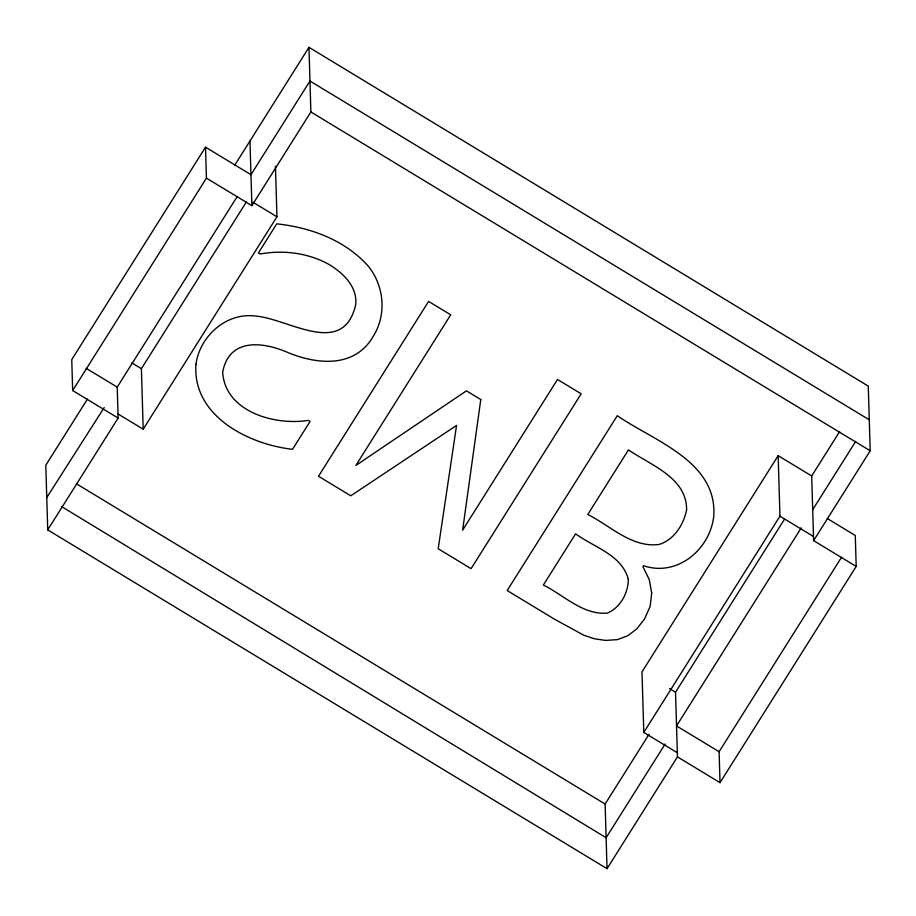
<?xml version="1.0" encoding="UTF-8"?>
<svg xmlns="http://www.w3.org/2000/svg" width="916" height="916" viewBox="0 0 916 916"><rect width="100%" height="100%" fill="white"/><g stroke="black" fill="none" stroke-linecap="round" stroke-linejoin="round"><path stroke-width="1.37" d="M869.284 419.814L309.963 81.02L250.973 174.704L205.516 147.167L71.757 359.587L72.673 390.537L118.13 418.074L47.724 529.883L607.033 868.677L677.451 756.868L675.527 692.221L784.314 519.464M72.673 390.537L206.432 178.128L205.516 147.167M87.444 399.101L45.8 465.225L47.724 529.883M234.771 165.143L308.967 47.323L868.276 386.117L870.2 450.775L813.614 540.635L856.197 566.42L720.022 782.665L677.451 756.868M118.13 418.074L117.214 387.125L237.29 196.425M118.004 413.94L143.194 429.203L141.396 368.679L246.278 202.127M206.432 178.128L251.889 205.653L310.879 111.97L308.967 47.323M143.194 429.203L276.953 216.783L275.453 166.117M813.614 540.635L811.691 475.976L778.153 455.664L641.99 671.897L643.788 732.422L677.325 752.746M643.788 732.422L779.951 516.189L778.153 455.664M607.033 868.677L605.121 804.03L649.032 734.3M811.691 475.976L839.606 431.642M665.176 743.952L606.117 837.728L61.418 506.468M801.282 527.799L676.523 725.919L719.106 751.715L720.022 782.665M812.698 509.685L855.704 441.386M719.106 751.715L841.575 557.214M46.762 497.56L104.195 407.528M310.879 111.97L870.2 450.775M827.297 518.525L855.269 535.471L856.197 566.42M779.951 516.189L813.488 536.501M252.965 202.253L276.953 216.783M131.801 362.862L141.396 368.679M669.539 688.592L675.527 692.221M86.104 368.289L117.214 387.125M76.394 483.762L605.121 804.03M249.965 141.007L251.889 205.653M195.955 364.282C192.234 415.864 248.419 444.375 292.513 449.309L310.043 421.486L308.245 420.398C274.949 425.7 225.256 412.028 222.645 372.251C229.275 337.134 263.694 341.748 288.929 352.969C318.127 364.751 354.961 367.82 373.098 336.561C386.85 314.944 384.296 285.895 368.278 266.167C345.183 240.187 310.661 227.408 276.735 223.859L258.404 252.976L260.075 253.984C283.582 249.77 308.532 252.885 329.474 264.713C343.534 273.518 357.355 286.445 355.729 304.604C343.191 358.969 287.773 317.966 254.43 315.94C225.725 312.734 199.734 336.504 195.955 364.282M628.262 579.118C628.468 592.755 620.269 607.766 607.377 613.09C583.011 615.254 563.867 595.137 543.36 585.038L575.603 533.833C593.786 547.23 621.815 554.81 628.262 579.118M651.7 593.076L650.131 606.472L644.429 619.17L636.826 628.811L627.918 635.681L617.556 639.608L605.613 640.421L594.324 638.761L583.71 635.189L554.42 619.147L507.189 590.534L617.281 415.692C653.394 440.791 717.686 461.195 713.736 516.452C709.866 549.554 677.187 577.126 643.547 565.745L642.952 566.683L649.261 579.588L651.7 593.076M480.785 399.525L462.637 530.135L557.5 379.487L581.179 393.823L471.076 568.664L438.192 548.741L456.569 425.402L350.782 495.796L318.505 476.24L428.596 301.41L450.718 314.806L355.855 465.454L466.439 390.834L480.785 399.525M686.611 509.685C683.805 524.513 674.096 539.89 659.051 544.47C631.777 547.963 610.434 525.83 587.797 514.46L628.468 449.882C650.681 465.248 686.691 477.499 686.611 509.685"/></g></svg>
